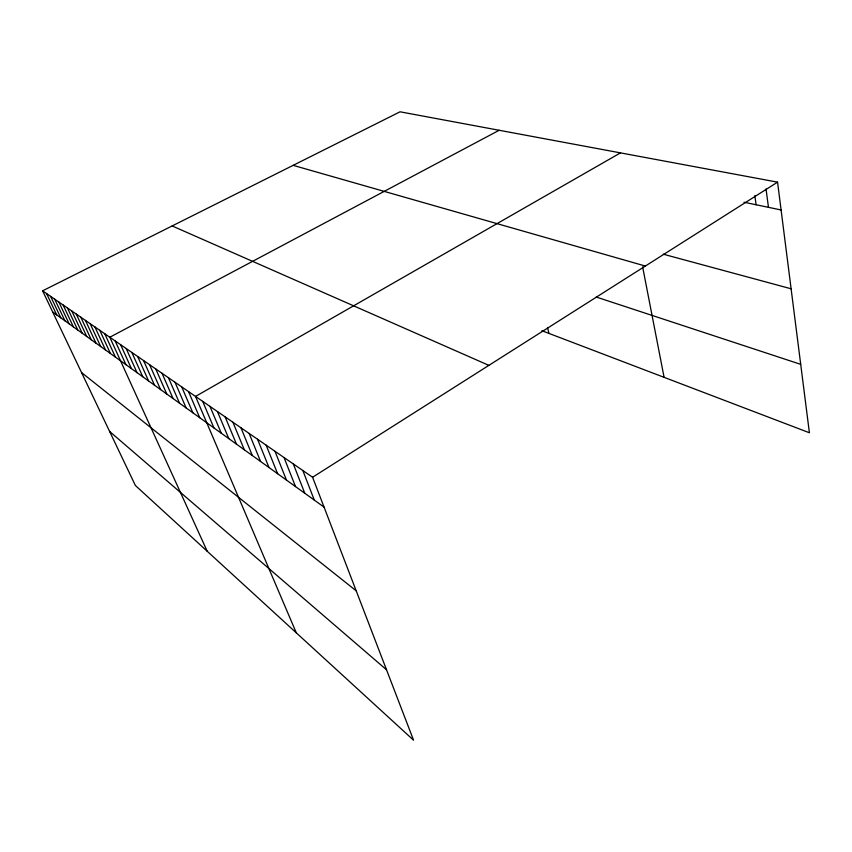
<?xml version="1.0" encoding="UTF-8"?>
<svg xmlns="http://www.w3.org/2000/svg" width="852" height="852" viewBox="0 0 852 852"><rect width="100%" height="100%" fill="white"/><g stroke="black" fill="none" stroke-linecap="round" stroke-linejoin="round"><path stroke-width="1.28" d="M777.557 182.147L400.046 111.804L42.6 290.83L312.588 477.248L777.557 182.147L809.4 432.763L541.915 330.725M620.469 152.881L195.534 396.425L296.294 632.823M499.165 130.271L109.812 337.243L207.228 551.276M743.988 202.233L781.092 209.965M663.271 254.194L791.103 288.785M293.141 165.341L645.358 266.048M596.283 297.05L800.71 364.347M172.157 225.94L488.878 365.37M52.696 312.002L324.069 507.121M81.558 372.58L356.211 590.83M109.631 431.463L386.52 669.778M46.572 293.567L56.701 314.889M42.6 290.83L135.383 485.491L413.561 740.196L312.588 477.248M50.609 296.358L60.78 317.817M58.873 302.066L69.14 323.835M54.709 299.19L64.922 320.799M63.123 304.995L73.421 326.912M71.813 311.001L82.207 333.228M67.436 307.977L77.777 330.043M76.286 314.09L86.702 336.465M85.445 320.416L95.946 343.111M80.823 317.221L91.292 339.756M90.142 323.653L100.696 346.519M94.934 326.966L105.52 349.991M99.801 330.331L110.43 353.527M104.764 333.75L115.435 357.116M115.169 340.938L125.926 364.656M120.633 344.709L131.421 368.618M126.192 348.553L137.034 372.643M131.868 352.472L142.753 376.754M137.662 356.466L148.578 380.95M143.573 360.545L154.521 385.221M149.601 364.709L160.591 389.588M155.756 368.959L166.79 394.039M162.04 373.293L173.105 398.587M168.451 377.724L179.559 403.22M175.001 382.25L186.141 407.959M181.7 386.872L192.871 412.794M188.537 391.6L199.741 417.736M202.68 401.356L213.948 427.949M209.986 406.404L221.286 433.231M217.462 411.569L228.794 438.62M225.109 416.852L236.462 444.137M232.937 422.251L244.311 449.781M240.956 427.789L252.352 455.564M249.157 433.455L260.574 461.475M257.56 439.249L268.998 467.524M266.175 445.202L277.614 473.733M274.994 451.294L286.453 480.081M284.035 457.535L295.506 486.588M293.312 463.935L304.782 493.265M302.833 470.506L314.303 500.103M547.548 327.658L548.954 333.409M642.621 266.846L664.091 377.329M754.851 195.651L756.107 204.757M766.033 188.963L768.472 207.334"/></g></svg>
